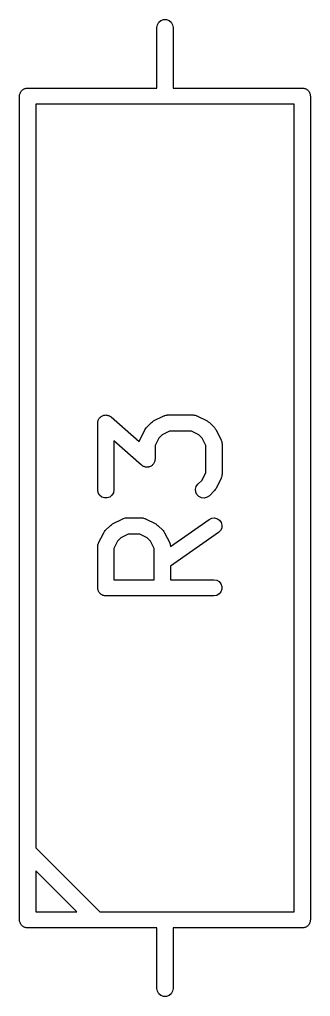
# Model space of a CAD drawing. Header units: millimetres. Extents: x 30 to 728, y -111 to 447.
# Drawn here: x 90.56 to 93.25, y 181.87 to 190.9 of the extents above; entities that cross this region are included whole.
import ezdxf

# ---------------------------------------------------------------- set-up
doc = ezdxf.new("R2010")
doc.units = ezdxf.units.MM
doc.layers.add('BLACK', color=7, linetype='Continuous')
doc.layers.add('寸法', color=21, linetype='Continuous')

# ---------------------------------------------------------------- blocks, each defined once
blk = doc.blocks.new('hhskb-F.SilkS')
at = {"layer": 'BLACK'}
for p, q in [((58.225, -37.255), (58.2295, -37.2293)), ((58.2295, -37.2293), (58.2425, -37.2068)), ((58.2425, -37.2068), (58.2625, -37.19)), ((58.2625, -37.19), (58.287, -37.1811)), ((58.287, -37.1811), (58.313, -37.1811)), ((58.313, -37.1811), (58.3375, -37.19)), ((58.3375, -37.19), (58.3575, -37.2068)), ((58.3575, -37.2068), (58.3705, -37.2293)), ((58.3705, -37.2293), (58.375, -37.255)), ((58.225, -37.815), (58.225, -37.255)), ((58.375, -37.255), (58.375, -37.815)), ((56.9584, -37.8708), (56.9595, -37.8643)), ((56.9595, -37.8643), (56.9628, -37.8587)), ((56.9628, -37.8587), (56.965, -37.8525)), ((56.965, -37.8525), (56.9693, -37.8475)), ((56.9693, -37.8475), (56.9725, -37.8418)), ((56.9725, -37.8418), (56.9776, -37.8376)), ((56.9776, -37.8376), (56.9818, -37.8325)), ((56.9818, -37.8325), (56.9875, -37.8293)), ((56.9875, -37.8293), (56.9925, -37.825)), ((56.9925, -37.825), (56.9987, -37.8228)), ((56.9987, -37.8228), (57.0043, -37.8195)), ((57.0043, -37.8195), (57.0108, -37.8184)), ((57.0108, -37.8184), (57.017, -37.8161)), ((57.017, -37.8161), (57.0235, -37.8161)), ((57.0235, -37.8161), (57.03, -37.815)), ((57.03, -37.815), (58.225, -37.815)), ((58.375, -37.815), (59.57, -37.815)), ((59.57, -37.815), (59.5765, -37.8161)), ((59.5765, -37.8161), (59.583, -37.8161)), ((59.583, -37.8161), (59.5892, -37.8184)), ((59.5892, -37.8184), (59.5957, -37.8195)), ((59.5957, -37.8195), (59.6013, -37.8228)), ((59.6013, -37.8228), (59.6075, -37.825)), ((59.6075, -37.825), (59.6125, -37.8293)), ((59.6125, -37.8293), (59.6182, -37.8325)), ((59.6182, -37.8325), (59.6224, -37.8376)), ((59.6224, -37.8376), (59.6275, -37.8418)), ((59.6275, -37.8418), (59.6307, -37.8475)), ((59.6307, -37.8475), (59.635, -37.8525)), ((59.635, -37.8525), (59.6372, -37.8587)), ((59.6372, -37.8587), (59.6405, -37.8643)), ((59.6405, -37.8643), (59.6416, -37.8708)), ((56.955, -37.89), (56.9561, -37.8835)), ((56.955, -45.51), (56.955, -37.89)), ((56.9561, -37.877), (56.9584, -37.8708)), ((56.9561, -37.8835), (56.9561, -37.877)), ((59.6416, -37.8708), (59.6439, -37.877)), ((59.6439, -37.877), (59.6439, -37.8835)), ((59.6439, -37.8835), (59.645, -37.89)), ((59.645, -37.89), (59.645, -45.51)), ((57.105, -37.965), (57.105, -44.8439)), ((59.495, -37.965), (57.105, -37.965)), ((59.495, -45.435), (59.495, -37.965)), ((57.7104, -40.8531), (57.7149, -40.8493)), ((57.7149, -40.8493), (57.7218, -40.8468)), ((57.7218, -40.8468), (57.7282, -40.8433)), ((57.7282, -40.8433), (57.7339, -40.8424)), ((57.7339, -40.8424), (57.7394, -40.8404)), ((57.7394, -40.8404), (57.7467, -40.8404)), ((57.7467, -40.8404), (57.7539, -40.8393)), ((57.7539, -40.8393), (57.7596, -40.8404)), ((57.7596, -40.8404), (57.7654, -40.8404)), ((57.7654, -40.8404), (57.7723, -40.8429)), ((57.7723, -40.8429), (57.7795, -40.8444)), ((57.7795, -40.8444), (57.7844, -40.8474)), ((57.7844, -40.8474), (57.7899, -40.8493)), ((57.7899, -40.8493), (57.7955, -40.854)), ((58.195, -40.8948), (58.2903, -40.8472)), ((58.2903, -40.8472), (58.2944, -40.846)), ((58.2944, -40.846), (58.2982, -40.8438)), ((58.2982, -40.8438), (58.3068, -40.8423)), ((58.3068, -40.8423), (58.3152, -40.8398)), ((58.3152, -40.8398), (58.3196, -40.84)), ((58.3196, -40.84), (58.3238, -40.8393)), ((58.3238, -40.8393), (58.5619, -40.8393)), ((58.5619, -40.8393), (58.5662, -40.84)), ((58.5662, -40.84), (58.5705, -40.8398)), ((58.5705, -40.8398), (58.5789, -40.8423)), ((58.5789, -40.8423), (58.5876, -40.8438)), ((58.5876, -40.8438), (58.5913, -40.846)), ((58.5913, -40.846), (58.5954, -40.8472)), ((58.5954, -40.8472), (58.6907, -40.8948)), ((57.6774, -40.9143), (57.6787, -40.9071)), ((57.6774, -41.5333), (57.6774, -40.9143)), ((57.6787, -40.9071), (57.6788, -40.8997)), ((57.6788, -40.8997), (57.6809, -40.8943)), ((57.6809, -40.8943), (57.6819, -40.8886)), ((57.6819, -40.8886), (57.6856, -40.8823)), ((57.6856, -40.8823), (57.6882, -40.8754)), ((57.6882, -40.8754), (57.692, -40.8711)), ((57.692, -40.8711), (57.6949, -40.8661)), ((57.6949, -40.8661), (57.7005, -40.8614)), ((57.7005, -40.8614), (57.7054, -40.8558)), ((57.7054, -40.8558), (57.7104, -40.8531)), ((57.7955, -40.854), (57.8018, -40.8578)), ((57.8018, -40.8578), (58.0618, -41.0853)), ((58.1279, -40.9565), (58.1755, -40.9089)), ((58.1755, -40.9089), (58.1854, -40.902)), ((58.1854, -40.902), (58.195, -40.8948)), ((58.6907, -40.8948), (58.7003, -40.902)), ((58.7003, -40.902), (58.7102, -40.9089)), ((58.7102, -40.9089), (58.7578, -40.9565)), ((58.0663, -41.0712), (58.1139, -40.976)), ((58.1139, -40.976), (58.121, -40.9663)), ((58.121, -40.9663), (58.1279, -40.9565)), ((58.273, -41.0235), (58.2426, -41.054)), ((58.3415, -40.9893), (58.273, -41.0235)), ((58.5442, -40.9893), (58.3415, -40.9893)), ((58.6127, -41.0235), (58.5442, -40.9893)), ((58.6431, -41.054), (58.6127, -41.0235)), ((58.7578, -40.9565), (58.7647, -40.9663)), ((58.7647, -40.9663), (58.7718, -40.976)), ((58.7718, -40.976), (58.8195, -41.0712)), ((58.0839, -41.3041), (57.8274, -41.0796)), ((57.8274, -41.0796), (57.8274, -41.5333)), ((58.0618, -41.0853), (58.0629, -41.0791)), ((58.0629, -41.0791), (58.065, -41.0754)), ((58.065, -41.0754), (58.0663, -41.0712)), ((58.2426, -41.054), (58.2083, -41.1225)), ((58.6774, -41.1225), (58.6431, -41.054)), ((58.8195, -41.0712), (58.8207, -41.0754)), ((58.8207, -41.0754), (58.8229, -41.0791)), ((58.8229, -41.0791), (58.8244, -41.0878)), ((58.8244, -41.0878), (58.8269, -41.0962)), ((58.8269, -41.0962), (58.8266, -41.1005)), ((58.8266, -41.1005), (58.8274, -41.1048)), ((58.8274, -41.1048), (58.8274, -41.3905)), ((58.2083, -41.1225), (58.2083, -41.2476)), ((58.6774, -41.3728), (58.6774, -41.1225)), ((58.1852, -41.3005), (58.1803, -41.3061)), ((58.1908, -41.2958), (58.1852, -41.3005)), ((58.1937, -41.2908), (58.1908, -41.2958)), ((58.1975, -41.2865), (58.1937, -41.2908)), ((58.2001, -41.2796), (58.1975, -41.2865)), ((58.2038, -41.2733), (58.2001, -41.2796)), ((58.2048, -41.2676), (58.2038, -41.2733)), ((58.2069, -41.2622), (58.2048, -41.2676)), ((58.2071, -41.2548), (58.2069, -41.2622)), ((58.2083, -41.2476), (58.2071, -41.2548)), ((58.0902, -41.3079), (58.0839, -41.3041)), ((58.0958, -41.3126), (58.0902, -41.3079)), ((58.1013, -41.3146), (58.0958, -41.3126)), ((58.1062, -41.3176), (58.1013, -41.3146)), ((58.1134, -41.319), (58.1062, -41.3176)), ((58.1203, -41.3215), (58.1134, -41.319)), ((58.1261, -41.3215), (58.1203, -41.3215)), ((58.1318, -41.3226), (58.1261, -41.3215)), ((58.139, -41.3215), (58.1318, -41.3226)), ((58.1464, -41.3215), (58.139, -41.3215)), ((58.1518, -41.3195), (58.1464, -41.3215)), ((58.1575, -41.3186), (58.1518, -41.3195)), ((58.1639, -41.3151), (58.1575, -41.3186)), ((58.1708, -41.3126), (58.1639, -41.3151)), ((58.1753, -41.3089), (58.1708, -41.3126)), ((58.1803, -41.3061), (58.1753, -41.3089)), ((58.6431, -41.4413), (58.6774, -41.3728)), ((58.8274, -41.3905), (58.8266, -41.3947)), ((58.5892, -41.5016), (58.6041, -41.4803)), ((58.6041, -41.4803), (58.6431, -41.4413)), ((58.8195, -41.424), (58.7718, -41.5193)), ((58.8207, -41.4199), (58.8195, -41.424)), ((58.8229, -41.4161), (58.8207, -41.4199)), ((58.8244, -41.4075), (58.8229, -41.4161)), ((58.8269, -41.3991), (58.8244, -41.4075)), ((58.8266, -41.3947), (58.8269, -41.3991)), ((57.6819, -41.559), (57.6774, -41.5333)), ((57.6949, -41.5815), (57.6819, -41.559)), ((57.8229, -41.559), (57.8098, -41.5815)), ((57.8274, -41.5333), (57.8229, -41.559)), ((58.5824, -41.5268), (58.5892, -41.5016)), ((58.5847, -41.5527), (58.5824, -41.5268)), ((58.5957, -41.5764), (58.5847, -41.5527)), ((58.7578, -41.5387), (58.7102, -41.5864)), ((58.7647, -41.5289), (58.7578, -41.5387)), ((58.7718, -41.5193), (58.7647, -41.5289)), ((57.7149, -41.5983), (57.6949, -41.5815)), ((57.7394, -41.6072), (57.7149, -41.5983)), ((57.7654, -41.6072), (57.7394, -41.6072)), ((57.7899, -41.5983), (57.7654, -41.6072)), ((57.8098, -41.5815), (57.7899, -41.5983)), ((58.6141, -41.5948), (58.5957, -41.5764)), ((58.6377, -41.6058), (58.6141, -41.5948)), ((58.6637, -41.608), (58.6377, -41.6058)), ((58.6888, -41.6013), (58.6637, -41.608)), ((58.7102, -41.5864), (58.6888, -41.6013)), ((57.8141, -41.8472), (57.9093, -41.7996)), ((57.9093, -41.7996), (57.9135, -41.7984)), ((57.9135, -41.7984), (57.9172, -41.7962)), ((57.9172, -41.7962), (57.9259, -41.7947)), ((57.9259, -41.7947), (57.9343, -41.7922)), ((57.9343, -41.7922), (57.9386, -41.7924)), ((57.9386, -41.7924), (57.9429, -41.7917)), ((57.9429, -41.7917), (58.0857, -41.7917)), ((58.0857, -41.7917), (58.09, -41.7924)), ((58.09, -41.7924), (58.0943, -41.7922)), ((58.0943, -41.7922), (58.1027, -41.7947)), ((58.1027, -41.7947), (58.1114, -41.7962)), ((58.1114, -41.7962), (58.1151, -41.7984)), ((58.1151, -41.7984), (58.1193, -41.7996)), ((58.1193, -41.7996), (58.2145, -41.8472)), ((58.351, -42.0561), (58.7094, -41.8052)), ((58.7094, -41.8052), (58.733, -41.7942)), ((58.733, -41.7942), (58.7589, -41.792)), ((58.7589, -41.792), (58.7841, -41.7987)), ((58.7841, -41.7987), (58.8054, -41.8136)), ((58.8054, -41.8136), (58.8204, -41.835)), ((58.8204, -41.835), (58.8271, -41.8601)), ((57.6853, -42.0236), (57.7329, -41.9284)), ((57.7329, -41.9284), (57.7401, -41.9187)), ((57.7401, -41.9187), (57.747, -41.9089)), ((57.747, -41.9089), (57.7946, -41.8613)), ((57.7946, -41.8613), (57.8044, -41.8544)), ((57.8044, -41.8544), (57.8141, -41.8472)), ((58.2145, -41.8472), (58.2242, -41.8544)), ((58.2242, -41.8544), (58.234, -41.8613)), ((58.234, -41.8613), (58.2816, -41.9089)), ((58.2816, -41.9089), (58.2885, -41.9187)), ((58.2885, -41.9187), (58.2957, -41.9284)), ((58.2957, -41.9284), (58.3433, -42.0236)), ((58.7954, -41.9281), (58.3512, -42.239)), ((58.8138, -41.9097), (58.7954, -41.9281)), ((58.8248, -41.8861), (58.8138, -41.9097)), ((58.8271, -41.8601), (58.8248, -41.8861)), ((57.6841, -42.0277), (57.6853, -42.0236)), ((57.8616, -42.0063), (57.8274, -42.0748)), ((57.892, -41.9759), (57.8616, -42.0063)), ((57.9606, -41.9417), (57.892, -41.9759)), ((58.068, -41.9417), (57.9606, -41.9417)), ((58.1365, -41.9759), (58.068, -41.9417)), ((58.1669, -42.0063), (58.1365, -41.9759)), ((58.2012, -42.0748), (58.1669, -42.0063)), ((58.3433, -42.0236), (58.3445, -42.0277)), ((57.6774, -42.0571), (57.6781, -42.0529)), ((57.6774, -42.4381), (57.6774, -42.0571)), ((57.6779, -42.0486), (57.6804, -42.0401)), ((57.6781, -42.0529), (57.6779, -42.0486)), ((57.6804, -42.0401), (57.6819, -42.0315)), ((57.6819, -42.0315), (57.6841, -42.0277)), ((57.8274, -42.0748), (57.8274, -42.3631)), ((58.2012, -42.3631), (58.2012, -42.0748)), ((58.3445, -42.0277), (58.3467, -42.0315)), ((58.3467, -42.0315), (58.3482, -42.0401)), ((58.3482, -42.0401), (58.3507, -42.0486)), ((58.3507, -42.0486), (58.3504, -42.0529)), ((58.3504, -42.0529), (58.351, -42.0561)), ((58.3512, -42.239), (58.3512, -42.3631)), ((57.8274, -42.3631), (58.2012, -42.3631)), ((58.3512, -42.3631), (58.7524, -42.3631)), ((58.7524, -42.3631), (58.778, -42.3676)), ((58.778, -42.3676), (58.8006, -42.3806)), ((58.8006, -42.3806), (58.8173, -42.4006)), ((57.6785, -42.4446), (57.6774, -42.4381)), ((57.6785, -42.4511), (57.6785, -42.4446)), ((57.6808, -42.4573), (57.6785, -42.4511)), ((57.6819, -42.4637), (57.6808, -42.4573)), ((57.6852, -42.4694), (57.6819, -42.4637)), ((57.6874, -42.4756), (57.6852, -42.4694)), ((57.6916, -42.4806), (57.6874, -42.4756)), ((58.8173, -42.4756), (58.8006, -42.4955)), ((58.8173, -42.4006), (58.8262, -42.4251)), ((58.8262, -42.4511), (58.8173, -42.4756)), ((58.8262, -42.4251), (58.8262, -42.4511)), ((57.6949, -42.4863), (57.6916, -42.4806)), ((57.7, -42.4905), (57.6949, -42.4863)), ((57.7042, -42.4955), (57.7, -42.4905)), ((57.7099, -42.4988), (57.7042, -42.4955)), ((57.7149, -42.503), (57.7099, -42.4988)), ((57.721, -42.5053), (57.7149, -42.503)), ((57.7267, -42.5086), (57.721, -42.5053)), ((57.7332, -42.5097), (57.7267, -42.5086)), ((57.7394, -42.512), (57.7332, -42.5097)), ((57.7459, -42.512), (57.7394, -42.512)), ((57.7524, -42.5131), (57.7459, -42.512)), ((58.7524, -42.5131), (57.7524, -42.5131)), ((58.778, -42.5086), (58.7524, -42.5131)), ((58.8006, -42.4955), (58.778, -42.5086)), ((57.105, -44.8439), (57.6961, -45.435)), ((57.4839, -45.435), (57.105, -45.0561)), ((57.105, -45.0561), (57.105, -45.435)), ((57.105, -45.435), (57.4839, -45.435)), ((57.6961, -45.435), (59.495, -45.435)), ((56.9561, -45.5165), (56.955, -45.51)), ((56.9561, -45.523), (56.9561, -45.5165)), ((56.9584, -45.5292), (56.9561, -45.523)), ((56.9595, -45.5357), (56.9584, -45.5292)), ((56.9628, -45.5413), (56.9595, -45.5357)), ((56.965, -45.5475), (56.9628, -45.5413)), ((56.9693, -45.5525), (56.965, -45.5475)), ((59.635, -45.5475), (59.6307, -45.5525)), ((59.6372, -45.5413), (59.635, -45.5475)), ((59.6405, -45.5357), (59.6372, -45.5413)), ((59.6416, -45.5292), (59.6405, -45.5357)), ((59.6439, -45.523), (59.6416, -45.5292)), ((59.645, -45.51), (59.6439, -45.5165)), ((59.6439, -45.5165), (59.6439, -45.523)), ((56.9725, -45.5582), (56.9693, -45.5525)), ((56.9776, -45.5624), (56.9725, -45.5582)), ((56.9818, -45.5675), (56.9776, -45.5624)), ((56.9875, -45.5707), (56.9818, -45.5675)), ((56.9925, -45.575), (56.9875, -45.5707)), ((56.9987, -45.5772), (56.9925, -45.575)), ((57.0043, -45.5805), (56.9987, -45.5772)), ((57.0108, -45.5816), (57.0043, -45.5805)), ((57.017, -45.5839), (57.0108, -45.5816)), ((57.0235, -45.5839), (57.017, -45.5839)), ((57.03, -45.585), (57.0235, -45.5839)), ((57.665, -45.585), (57.03, -45.585)), ((58.225, -45.585), (57.665, -45.585)), ((58.225, -46.145), (58.225, -45.585)), ((59.57, -45.585), (58.375, -45.585)), ((58.375, -45.585), (58.375, -46.145)), ((59.5765, -45.5839), (59.57, -45.585)), ((59.583, -45.5839), (59.5765, -45.5839)), ((59.5892, -45.5816), (59.583, -45.5839)), ((59.5957, -45.5805), (59.5892, -45.5816)), ((59.6013, -45.5772), (59.5957, -45.5805)), ((59.6075, -45.575), (59.6013, -45.5772)), ((59.6125, -45.5707), (59.6075, -45.575)), ((59.6182, -45.5675), (59.6125, -45.5707)), ((59.6224, -45.5624), (59.6182, -45.5675)), ((59.6275, -45.5582), (59.6224, -45.5624)), ((59.6307, -45.5525), (59.6275, -45.5582)), ((58.2295, -46.1707), (58.225, -46.145)), ((58.2425, -46.1932), (58.2295, -46.1707)), ((58.3705, -46.1707), (58.3575, -46.1932)), ((58.375, -46.145), (58.3705, -46.1707)), ((58.2625, -46.21), (58.2425, -46.1932)), ((58.287, -46.2189), (58.2625, -46.21)), ((58.313, -46.2189), (58.287, -46.2189)), ((58.3375, -46.21), (58.313, -46.2189)), ((58.3575, -46.1932), (58.3375, -46.21))]:
    blk.add_line(p, q, dxfattribs=at)

msp = doc.modelspace()

# ---------------------------------------------------------------- block references
at = {"layer": '寸法', "linetype": 'ByBlock'}
msp.add_blockref('hhskb-F.SilkS', (33.6076, 228.0856), dxfattribs=at)

doc.saveas('drawing.dxf')
